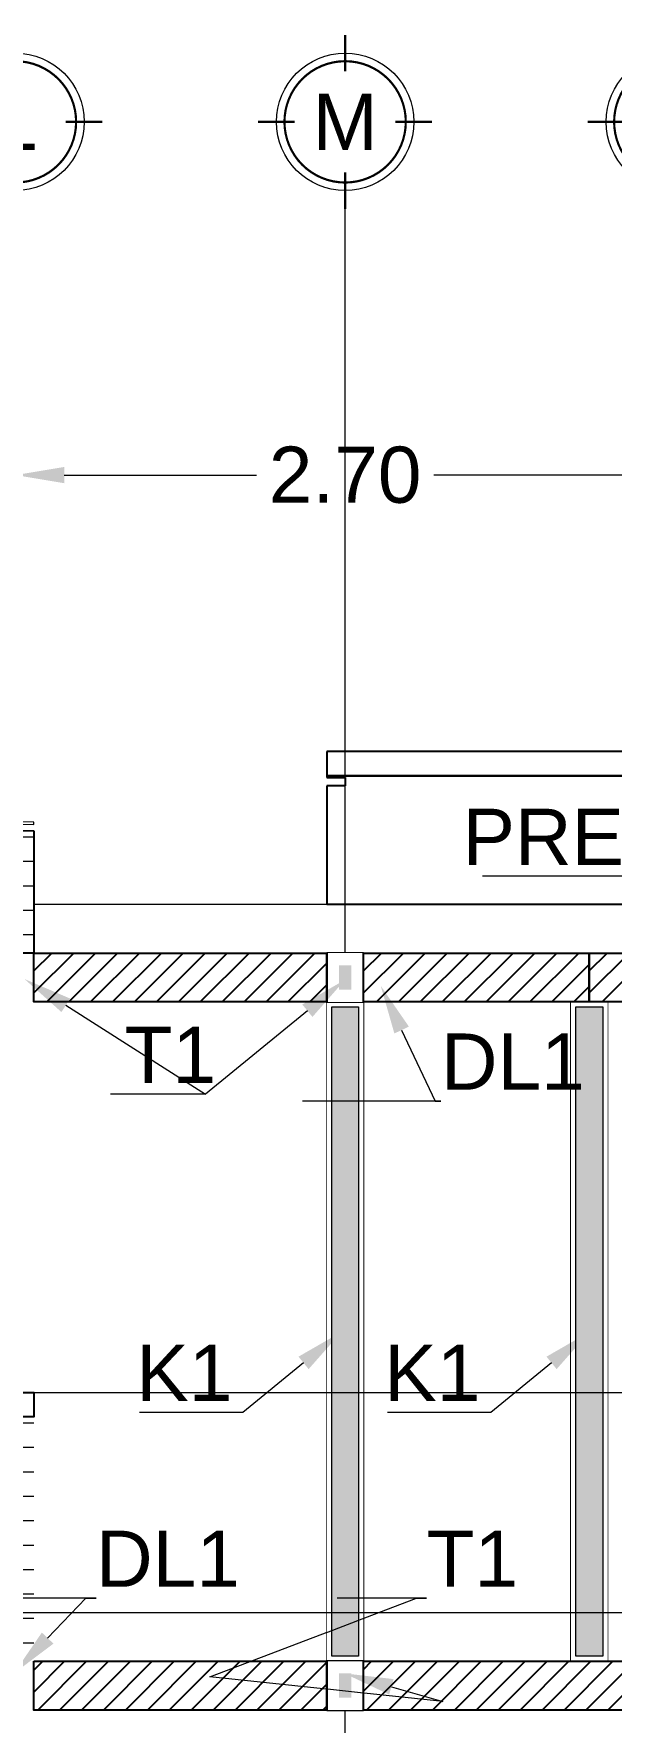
# Model space of a CAD drawing. Header units: metres. Extents: x 14 to 161, y 5 to 309.
# Drawn here: x 123.45 to 125.81, y 77.07 to 83.99 of the extents above; entities that cross this region are included whole.
import ezdxf
from ezdxf import colors
from ezdxf.entities.mleader import LeaderData, LeaderLine
from ezdxf.enums import TextEntityAlignment as Align
from ezdxf.math import Vec2, Vec3

# ---------------------------------------------------------------- set-up
doc = ezdxf.new("R2010")
doc.units = ezdxf.units.M
doc.set_wipeout_variables(frame=1)
doc.header["$PDMODE"] = 35
doc.linetypes.add('CENTRO2', pattern=[0.8999999999999999, 0.6, -0.1, 0.1, -0.1])
doc.linetypes.add('HIDDEN2', pattern=[4.762499999999999, 3.175, -1.5875])
for name, color, linetype, lineweight in [('A-Acabados arquitectonicos', 254, 'Continuous', 20), ('E-Burbuja eje', 5, 'Continuous', 15), ('E-Castillos', 3, 'Continuous', 5), ('E-Ejes', 1, 'CENTRO2', 9), ('E-Hatch', 1, 'Continuous', 5)]:
    doc.layers.add(name, color=color, linetype=linetype, lineweight=lineweight)
for name, color, linetype in [('E-Cotas', 2, 'Continuous'), ('E-Dala', 3, 'Continuous'), ('E-Trabe', 4, 'Continuous')]:
    doc.layers.add(name, color=color, linetype=linetype)
doc.layers.add('E-Pretil', color=7, linetype='HIDDEN2', true_color=0xd6d6d6)
doc.styles.add('ARIAL', font='arial.ttf')
doc.styles.add('General', font='arial.ttf', dxfattribs={"height": 2.3})
doc.dimstyles.new('Generales', dxfattribs={"dimscale": 0, "dimtxt": 2.3, "dimasz": 2, "dimexe": 1.25, "dimexo": 0.625, "dimtad": 0, "dimtih": 1, "dimtoh": 1, "dimzin": 1, "dimdsep": 46, "dimtxsty": 'General', "dimcen": 2, "dimclrd": 2, "dimclre": 2, "dimclrt": 3, "dimadec": 0, "dimazin": 0, "dimtfac": 1, "dimtmove": 0, "dimatfit": 3, "dimfxl": 1, "dimlwd": 13, "dimlwe": 13, "dimarcsym": 0})
pattern_1 = [(45, (0, 0), (-0.04490128060534577, 0.04490128060534577), [])]
pattern_2 = [(0, (0, 0), (0, 0.1), [0.48, -0.06, 0.12, -0.06])]

# ---------------------------------------------------------------- blocks, each defined once
blk = doc.blocks.new('k-burb-colmn')
at = {"const_width": 0.00024}
for points in [[(0, 0.0054999999999996), (0, 0.0095)], [(0, 0.0054999999999996), (0, 0.0095)], [(-0.0054999999999994, -2e-16), (-0.0094999999999997, -2e-16)], [(-0.0054999999999994, -2e-16), (-0.0094999999999997, -2e-16)], [(0.0054999999999995, -2e-16), (0.0094999999999997, -2e-16)], [(0.0054999999999995, -2e-16), (0.0094999999999997, -2e-16)], [(0, -0.0054999999999996), (0, -0.0094999999999998)], [(0, -0.0054999999999996), (0, -0.0094999999999998)]]:
    blk.add_lwpolyline(points, dxfattribs=at)
blk.add_lwpolyline([(-0.0066250000000001, 0, 1), (0.0066250000000002, 0, 1)], format="xyb", close=True, dxfattribs=at)
blk.add_lwpolyline([(-0.0066250000000001, 0, 1), (0.0066250000000002, 0, 1)], format="xyb", close=True, dxfattribs=at)
at = {"linetype": 'Continuous'}
blk.add_circle((0, 0), 0.0075, dxfattribs=at)
blk.add_circle((0, 0), 0.0075, dxfattribs=at)
at = {"color": 2, "style": 'ARIAL'}
blk.add_attdef('NUM', text='', height=0.023, dxfattribs=at).set_placement((0.001240419271051646, 7.585550968140786e-05), align=Align.MIDDLE_CENTER)
blk = doc.blocks.new('*U948')
at = {"layer": 'E-Castillos'}
blk.add_lwpolyline([(-0.07509993571125051, -2.625000000000028), (-0.07509993571125051, 0.07499999999998863), (0.07490006428872675, 0.07499999999998863), (0.07490006428872675, -2.625000000000028), (-0.07509993571125051, -2.625000000000028)], dxfattribs=at)
blk.add_wipeout([(-0.07509993571125051, -2.625000000000028), (0.07490006428872675, -2.625000000000028), (0.07490006428872675, 0.07499999999998774), (-0.07509993571125051, 0.07499999999998774)])
at = {"layer": 'E-Hatch'}
h = blk.add_hatch(color=1, dxfattribs=at)
h.dxf.hatch_style = 1
h.paths.add_polyline_path([(-0.05509993571125051, -2.605000000000028), (-0.05509993571125051, 0.05499999999998864), (0.05490006428872676, 0.05499999999998863), (0.05490006428872676, -2.605000000000028)])
at = {"layer": 'E-Castillos'}
blk.add_lwpolyline([(-0.05509993571125051, -2.605000000000028), (-0.05509993571125051, 0.05499999999998864), (0.05490006428872676, 0.05499999999998863), (0.05490006428872676, -2.605000000000028)], close=True, dxfattribs=at)
blk = doc.blocks.new('*U824')
for points in [[(-0.1999999999999993, -0.07500000000000373), (0, -0.07500000000000373), (0, 0.07500000000000195), (-0.1999999999999993, 0.07500000000000195)], [(-0.1499999999999944, -0.02500000000000593), (-0.05000000000000493, -0.02500000000000593), (-0.05000000000000493, 0.02500000000000415), (-0.1499999999999944, 0.02500000000000415)]]:
    blk.add_lwpolyline(points, close=True)
blk.add_wipeout([(-0.1999999999999993, -0.07500000000000384), (-2.7755575615628914e-17, -0.07500000000000384), (-2.7755575615628914e-17, 0.07500000000000268), (-0.1999999999999993, 0.07500000000000268)])
at = {"linetype": 'ByBlock'}
h = blk.add_hatch(color=256, dxfattribs=at)
h.dxf.hatch_style = 1
h.paths.add_polyline_path([(-0.1499999999999944, 0.02500000000000415), (-0.1499999999999944, -0.02500000000000593), (-0.05000000000000496, -0.02500000000000593), (-0.05000000000000496, 0.02500000000000415)])
blk.add_line((-0.1999999999999993, 0.07500000000000284), (0, 0.07500000000000284))
blk = doc.blocks.new('*D969')
at = {"layer": 'Defpoints', "color": 0, "ltscale": 0.5, "transparency": 16777216}
for p in [(126.0713769425706, 82.18149732518032), (123.3713769425706, 81.42428206499594), (126.0713769425706, 81.42428206499594)]:
    blk.add_point(p, dxfattribs=at)
at = {"layer": 'E-Cotas', "color": 2, "linetype": 'Continuous', "lineweight": 13, "ltscale": 0.5, "transparency": 16777216}
for p, q in [((123.3713769425706, 81.48678206499594), (123.3713769425706, 82.30649732518032)), ((126.0713769425706, 81.48678206499594), (126.0713769425706, 82.30649732518032)), ((123.5713769425706, 82.18149732518032), (124.3585904487098, 82.18149732518032)), ((125.8713769425706, 82.18149732518032), (125.0841634364315, 82.18149732518032))]:
    blk.add_line(p, q, dxfattribs=at)
at = {"layer": 'E-Cotas', "color": 2, "ltscale": 0.5, "transparency": 16777216}
for points in [[(123.5713769425706, 82.21483065851365), (123.5713769425706, 82.14816399184699), (123.3713769425706, 82.18149732518032)], [(125.8713769425706, 82.21483065851365), (125.8713769425706, 82.14816399184699), (126.0713769425706, 82.18149732518032)]]:
    blk.add_solid(points, dxfattribs=at)
at = {"layer": 'E-Cotas', "color": 3, "ltscale": 0.5, "transparency": 16777216, "insert": (124.7213769425706, 82.18149732518032), "char_height": 0.23, "attachment_point": 5, "style": 'General'}
blk.add_mtext('2.70', dxfattribs=at)

msp = doc.modelspace()

# ---------------------------------------------------------------- hatches: boundary and pattern name
at = {"layer": 'E-Hatch', "ltscale": 0.5}
h = msp.add_hatch(dxfattribs=at)
h.set_pattern_fill('ACAD_ISO08W100', color=1, scale=0.02)
h.set_pattern_definition(pattern_2)
h.paths.add_polyline_path([(123.446376942571, 80.72430136407453), (123.2963769425708, 80.7274891013494), (123.2963769425708, 80.22430136407455), (123.4463769425709, 80.22430136407455)])
h = msp.add_hatch(dxfattribs=at)
h.set_pattern_fill('ACAD_ISO08W100', color=1, scale=0.02)
h.set_pattern_definition(pattern_2)
h.paths.add_polyline_path([(123.4463769425706, 78.32430136407456), (123.2963769425706, 78.32430136407456), (123.2963769425709, 77.32430123324579), (123.4463769425708, 77.32430123324579), (123.4463769425708, 77.3243013640745)])

# ---------------------------------------------------------------- linework, layer by layer
at = {"layer": 'A-Acabados arquitectonicos', "ltscale": 100}
for points in [[(123.4469159837106, 80.76029321284771), (122.1483135373084, 80.7879323966474), (122.1481220265565, 80.77893443445413), (123.4467244729587, 80.75129525065442)], [(123.4463769425709, 80.42430136407455), (126.5963769425708, 80.42430136407455), (126.5963769425708, 80.22430136407455), (123.4463769425709, 80.22430136407455)]]:
    msp.add_lwpolyline(points, close=True, dxfattribs=at)
at = {"layer": 'E-Dala', "ltscale": 0.5}
msp.add_lwpolyline([(123.2963769425708, 78.42430136407455), (123.4463769425708, 78.42430136407455), (123.4463769425708, 78.32430136407456), (123.2963769425708, 78.32430136407456), (123.2963769425708, 78.42430136407455)], dxfattribs=at)
at = {"layer": 'E-Ejes', "ltscale": 20}
msp.add_lwpolyline([(124.7213769425707, 71.66684341078565), (124.7213769425707, 83.27178936999996)], dxfattribs=at)
at = {"layer": 'E-Pretil', "ltscale": 100}
for points in [[(124.6463769425708, 80.94930136407453), (126.5963769425708, 80.94930136407453), (126.5963769425708, 81.04930136407454), (124.6463769425708, 81.04930136407454)], [(124.6463769425708, 80.90945923837887), (124.6463769425708, 80.42430136407455), (126.5963769425708, 80.42430136407455), (126.5963769425708, 80.94930136407453), (124.6463769425708, 80.94930136407453), (124.6463769425708, 80.94337697813005), (124.7213769425708, 80.94337697813005), (124.7213769425711, 80.90945923837887)], [(123.4463769425709, 80.22430136407455), (123.2963769425708, 80.22430136407455), (123.2963769425708, 80.7274891013494), (123.446376942571, 80.72430136407453)]]:
    msp.add_lwpolyline(points, close=True, dxfattribs=at)

# ---------------------------------------------------------------- block references
at = {"layer": 'E-Burbuja eje', "linetype": 'ByBlock'}
ref = msp.add_blockref('k-burb-colmn', (123.3713769425706, 83.62803936999995), dxfattribs=dict(at, xscale=37.49999999999999, yscale=37.49999999999999, zscale=37.49999999999999))
ref.add_attrib('NUM', 'L', dxfattribs={"layer": '0', "color": 2, "height": 0.23, "style": 'ARIAL'}).set_placement((123.3713769425706, 83.62803936999995), align=Align.MIDDLE_CENTER)
ref = msp.add_blockref('k-burb-colmn', (124.7213769425707, 83.62803936999995), dxfattribs=dict(at, xscale=37.49999999999999, yscale=37.49999999999999, zscale=37.49999999999999))
ref.add_attrib('NUM', 'M', dxfattribs={"layer": '0', "color": 2, "height": 0.23, "style": 'ARIAL'}).set_placement((124.7213769425707, 83.62803936999995), align=Align.MIDDLE_CENTER)
ref = msp.add_blockref('k-burb-colmn', (126.0713769425706, 83.62803936999995), dxfattribs=dict(at, xscale=37.49999999999999, yscale=37.49999999999999, zscale=37.49999999999999))
ref.add_attrib('NUM', 'N', dxfattribs={"layer": '0', "color": 2, "height": 0.23, "style": 'ARIAL'}).set_placement((126.0713769425706, 83.62803936999995), align=Align.MIDDLE_CENTER)
at = {"layer": 'E-Castillos', "ltscale": 0.5}
msp.add_blockref('*U948', (125.7213769425707, 79.94930136407454), dxfattribs=at)

# ---------------------------------------------------------------- dimensions: what is measured, and where the dimension line sits
at = {"layer": 'E-Cotas', "ltscale": 0.5}
dim = msp.add_linear_dim(base=(126.0713769425706, 82.18149732518032), p1=(123.3713769425706, 81.42428206499594), p2=(126.0713769425706, 81.42428206499594), dimstyle='Generales', dxfattribs=at)
dim.commit()
dim.dimension.update_dxf_attribs({"geometry": '*D969', "text_midpoint": (124.7213769425706, 82.18149732518032)})

# ---------------------------------------------------------------- leaders
ml = msp.add_multileader_mtext('Standard', dxfattribs=at)
ml.set_content('PRETIL', color=3, style='General')
ml.set_leader_properties(color=2, linetype='Continuous', lineweight=15)
ml.build(insert=Vec2(0, 0))
ml.multileader.update_dxf_attribs({"text_left_attachment_type": 5, "text_right_attachment_type": 5, "dogleg_length": 3, "arrow_head_size": 0.2, "scale": 0.1})
ctx = ml.context
ctx.base_point, ctx.scale, ctx.char_height, ctx.arrow_head_size, ctx.landing_gap_size, ctx.plane_origin = Vec3(125.2387537508776, 80.53911404086605), 0.1, 0.23, 0.2, 0, Vec3(126.6962770068595, 80.82454036712)
ctx.left_attachment, ctx.right_attachment, ctx.text_align_type = 5, 5, 2
notes = []
notes.append((ctx, [(0, (1, 1, 0), (126.3776805547528, 80.53911404086605), (-1, 0), 0.05027059650820154, [(0, [(126.6962770068595, 80.82454036712)], 0, [])])]))
ctx.mtext.insert, ctx.mtext.alignment, ctx.mtext.flow_direction = Vec3(126.3274099582446, 80.81511404086605), 3, 5
ml = msp.add_multileader_mtext('Standard', dxfattribs=at)
ml.set_content('DL1', color=3, style='General')
ml.set_leader_properties(color=2, linetype='Continuous', lineweight=15)
ml.build(insert=Vec2(0, 0))
ml.multileader.update_dxf_attribs({"text_left_attachment_type": 5, "text_right_attachment_type": 5, "dogleg_length": 3, "arrow_head_size": 0.2, "scale": 0.1})
ctx = ml.context
ctx.base_point, ctx.scale, ctx.char_height, ctx.arrow_head_size, ctx.landing_gap_size, ctx.plane_origin = Vec3(123.7012890843775, 77.58197237734817), 0.1, 0.23, 0.2, 0, Vec3(123.3649595538337, 77.2743012332458)
ctx.left_attachment, ctx.right_attachment = 5, 5
notes.append((ctx, [(0, (1, 1, 0), (123.6594809440662, 77.58197237734817), (1, 0), 0.04180814031133484, [(0, [(123.3649595538337, 77.2743012332458)], 0, [])])]))
ctx.mtext.insert, ctx.mtext.flow_direction = Vec3(123.7012890843775, 77.85891371431951), 5
for ctx, leaders in notes:
    for number, flags, end, landing, length, lines in leaders:
        leader = LeaderData()
        leader.index, (leader.has_last_leader_line, leader.has_dogleg_vector, leader.attachment_direction) = number, flags
        leader.last_leader_point, leader.dogleg_vector, leader.dogleg_length = Vec3(end), Vec3(landing), length
        for number, points, colour, breaks in lines:
            line = LeaderLine()
            line.index, line.vertices, line.color, line.breaks = number, Vec3.list(points), colors.encode_raw_color(colour), breaks
            leader.lines.append(line)
        ctx.leaders.append(leader)

# ---------------------------------------------------------------- next in the draw order: hatches: boundary and pattern name
at = {"layer": 'E-Trabe', "ltscale": 0.5}
h = msp.add_hatch(dxfattribs=at)
h.set_pattern_fill('ANSI31', color=4, scale=0.02)
h.set_pattern_definition([(45, (10.12490006428851, 2.899999999999778), (-0.04490128060534577, 0.04490128060534577), [])])
h.paths.add_polyline_path([(126.5963769425704, 80.22430136407432), (125.7213769425704, 80.22430136407434), (125.7213769425704, 80.02430136407436), (126.5963769425704, 80.02430136407435)])

# ---------------------------------------------------------------- next in the draw order: linework, layer by layer
msp.add_lwpolyline([(125.7212770068593, 80.22430136407434), (126.5963769425704, 80.22430136407432), (126.5963769425704, 80.02430136407435), (125.7212770068593, 80.02430136407436)], close=True, dxfattribs=at)

# ---------------------------------------------------------------- next in the draw order: block references
at = {"layer": 'E-Castillos', "ltscale": 0.5}
msp.add_blockref('*U948', (124.7213769425707, 79.94930136407454), dxfattribs=at)

# ---------------------------------------------------------------- next in the draw order: leaders
at = {"layer": 'E-Cotas', "ltscale": 0.5}
ml = msp.add_multileader_mtext('Standard', dxfattribs=at)
ml.set_content('K1', color=3, style='General')
ml.set_leader_properties(color=2, linetype='Continuous', lineweight=15)
ml.build(insert=Vec2(0, 0))
ml.multileader.update_dxf_attribs({"text_left_attachment_type": 5, "text_right_attachment_type": 5, "dogleg_length": 3, "arrow_head_size": 0.2, "scale": 0.1})
ctx = ml.context
ctx.base_point, ctx.scale, ctx.char_height, ctx.arrow_head_size, ctx.landing_gap_size, ctx.plane_origin = Vec3(124.9645561186003, 78.34314182213723), 0.1, 0.23, 0.2, 0, Vec3(126.1912097868994, 78.67237108270021)
ctx.left_attachment, ctx.right_attachment, ctx.text_align_type = 5, 5, 2
notes = []
notes.append((ctx, [(0, (1, 1, 0), (125.3184642253702, 78.34314182213723), (-1, 0), 0.04342379571945121, [(0, [(125.7216836481289, 78.67237108270018)], 0, [])])]))
ctx.mtext.insert, ctx.mtext.alignment, ctx.mtext.flow_direction = Vec3(125.2750404296508, 78.62008315910857), 3, 5
for ctx, leaders in notes:
    for number, flags, end, landing, length, lines in leaders:
        leader = LeaderData()
        leader.index, (leader.has_last_leader_line, leader.has_dogleg_vector, leader.attachment_direction) = number, flags
        leader.last_leader_point, leader.dogleg_vector, leader.dogleg_length = Vec3(end), Vec3(landing), length
        for number, points, colour, breaks in lines:
            line = LeaderLine()
            line.index, line.vertices, line.color, line.breaks = number, Vec3.list(points), colors.encode_raw_color(colour), breaks
            leader.lines.append(line)
        ctx.leaders.append(leader)

# ---------------------------------------------------------------- next in the draw order: linework, layer by layer
at = {"layer": 'A-Acabados arquitectonicos', "ltscale": 0.5}
msp.add_line((110.9113769425705, 77.52430136407455), (130.2963769425705, 77.52430136406946), dxfattribs=at)
at = {"layer": 'E-Ejes', "ltscale": 20}
msp.add_line((123.4463769425709, 78.42430136407455), (131.8113307807557, 78.42430136407455), dxfattribs=at)

# ---------------------------------------------------------------- next in the draw order: block references
at = {"layer": 'E-Trabe', "ltscale": 0.5, "rotation": 90}
for p in [(124.7213769425707, 80.22430136407455), (124.7212770068595, 77.3243013640745)]:
    msp.add_blockref('*U824', p, dxfattribs=at)

# ---------------------------------------------------------------- next in the draw order: leaders
at = {"layer": 'E-Cotas', "ltscale": 0.5}
ml = msp.add_multileader_mtext('Standard', dxfattribs=at)
ml.set_content('K1', color=3, style='General')
ml.set_leader_properties(color=2, linetype='Continuous', lineweight=15)
ml.build(insert=Vec2(0, 0))
ml.multileader.update_dxf_attribs({"text_left_attachment_type": 5, "text_right_attachment_type": 5, "dogleg_length": 3, "arrow_head_size": 0.2, "scale": 0.1})
ctx = ml.context
ctx.base_point, ctx.scale, ctx.char_height, ctx.arrow_head_size, ctx.landing_gap_size, ctx.plane_origin = Vec3(123.9489882343792, 78.34314182213723), 0.1, 0.23, 0.2, 0, Vec3(125.1756419026783, 78.67237108270021)
ctx.left_attachment, ctx.right_attachment, ctx.text_align_type = 5, 5, 2
notes = []
notes.append((ctx, [(0, (1, 1, 0), (124.3028963411491, 78.34314182213723), (-1, 0), 0.04342379571945121, [(0, [(124.7061157639077, 78.67237108270018)], 0, [])])]))
ctx.mtext.insert, ctx.mtext.alignment, ctx.mtext.flow_direction = Vec3(124.2594725454297, 78.62008315910857), 3, 5
for ctx, leaders in notes:
    for number, flags, end, landing, length, lines in leaders:
        leader = LeaderData()
        leader.index, (leader.has_last_leader_line, leader.has_dogleg_vector, leader.attachment_direction) = number, flags
        leader.last_leader_point, leader.dogleg_vector, leader.dogleg_length = Vec3(end), Vec3(landing), length
        for number, points, colour, breaks in lines:
            line = LeaderLine()
            line.index, line.vertices, line.color, line.breaks = number, Vec3.list(points), colors.encode_raw_color(colour), breaks
            leader.lines.append(line)
        ctx.leaders.append(leader)

# ---------------------------------------------------------------- next in the draw order: hatches: boundary and pattern name
at = {"layer": 'E-Dala', "ltscale": 0.5}
h = msp.add_hatch(dxfattribs=at)
h.set_pattern_fill('ANSI31', color=256, scale=0.02)
h.set_pattern_definition([(45, (9.199999999999832, 2.899999999999736), (-0.04490128060534577, 0.04490128060534577), [])])
h.paths.add_polyline_path([(125.7212770068593, 80.22430136407455), (124.7964768782818, 80.2243013640743), (124.7964768782818, 80.02430136407432), (125.7212770068593, 80.02430136407457)])
at = {"layer": 'E-Trabe', "ltscale": 0.5}
h = msp.add_hatch(dxfattribs=at)
h.set_pattern_fill('ANSI31', color=4, scale=0.02)
h.set_pattern_definition([(45, (7.850000000000023, 2.899999999999963), (-0.04490128060534577, 0.04490128060534577), [])])
h.paths.add_polyline_path([(124.6463769425709, 80.22430136407452), (123.446476878282, 80.22430136407452), (123.446476878282, 80.02430136407455), (124.6463769425709, 80.02430136407455)])
h = msp.add_hatch(dxfattribs=at)
h.set_pattern_fill('ANSI31', color=4, scale=0.02)
h.set_pattern_definition(pattern_1)
h.paths.add_polyline_path([(124.6462770068594, 77.3243013640745), (123.4463769425708, 77.3243013640745), (123.4463769425708, 77.1243013640745), (124.6462770068594, 77.1243013640745)])
h = msp.add_hatch(dxfattribs=at)
h.set_pattern_fill('ANSI31', color=4, scale=0.02)
h.set_pattern_definition(pattern_1)
h.paths.add_polyline_path([(125.9963769425706, 77.3243013640745), (124.7962770068595, 77.3243013640745), (124.7962770068595, 77.1243013640745), (125.9963769425706, 77.1243013640745)])

# ---------------------------------------------------------------- next in the draw order: linework, layer by layer
at = {"layer": 'E-Dala', "ltscale": 0.5}
msp.add_lwpolyline([(124.7963769425707, 80.2243013640743), (125.7212770068593, 80.22430136407455), (125.7212770068593, 80.02430136407457), (124.7963769425707, 80.02430136407432)], close=True, dxfattribs=at)
at = {"layer": 'E-Trabe', "ltscale": 0.5}
for points in [[(123.4463769425709, 80.22430136407452), (124.6463769425709, 80.22430136407452), (124.6463769425709, 80.02430136407455), (123.4463769425709, 80.02430136407455)], [(123.4463769425708, 77.3243013640745), (124.6462770068594, 77.3243013640745), (124.6462770068594, 77.1243013640745), (123.4463769425708, 77.1243013640745)], [(124.7962770068595, 77.3243013640745), (126.5963769425706, 77.3243013640745), (126.5963769425706, 77.1243013640745), (124.7962770068595, 77.1243013640745)]]:
    msp.add_lwpolyline(points, close=True, dxfattribs=at)

# ---------------------------------------------------------------- next in the draw order: leaders
at = {"layer": 'E-Cotas', "ltscale": 0.5}
ml = msp.add_multileader_mtext('Standard', dxfattribs=at)
ml.set_content('T1', color=3, style='General')
ml.set_leader_properties(color=2, linetype='Continuous', lineweight=15)
ml.build(insert=Vec2(0, 0))
ml.multileader.update_dxf_attribs({"text_left_attachment_type": 5, "text_right_attachment_type": 5, "dogleg_length": 3, "arrow_head_size": 0.2, "scale": 0.1})
ctx = ml.context
ctx.base_point, ctx.scale, ctx.char_height, ctx.arrow_head_size, ctx.landing_gap_size, ctx.plane_origin = Vec3(123.8176818746149, 79.64578067132061), 0.1, 0.23, 0.2, 0, Vec3(123.4087543411434, 80.11764637459717)
ctx.left_attachment, ctx.right_attachment = 5, 5
notes = []
notes.append((ctx, [(1, (1, 1, 0), (124.1492266083232, 79.64578067132061), (-1, 0), 0.02309998609576103, [(0, [(123.4087543411434, 80.11764637459717)], 0, []), (1, [(124.7213769425707, 80.11496221490393)], 0, [])])]))
ctx.mtext.insert, ctx.mtext.flow_direction = Vec3(123.8176818746149, 79.92272200829196), 5
ml = msp.add_multileader_mtext('Standard', dxfattribs=at)
ml.set_content('DL1', color=3, style='General')
ml.set_leader_properties(color=2, linetype='Continuous', lineweight=15)
ml.build(insert=Vec2(0, 0))
ml.multileader.update_dxf_attribs({"text_left_attachment_type": 5, "text_right_attachment_type": 5, "dogleg_length": 3, "arrow_head_size": 0.2, "scale": 0.1})
ctx = ml.context
ctx.base_point, ctx.scale, ctx.char_height, ctx.arrow_head_size, ctx.landing_gap_size, ctx.plane_origin = Vec3(125.1134695157116, 79.61786253116725), 0.1, 0.23, 0.2, 0, Vec3(124.8673636924364, 80.08972823444381)
ctx.left_attachment, ctx.right_attachment = 5, 5
notes.append((ctx, [(0, (1, 1, 0), (125.0903695296158, 79.61786253116725), (1, 0), 0.02309998609576103, [(0, [(124.8673636924364, 80.08972823444381)], 0, [])])]))
ctx.mtext.insert, ctx.mtext.flow_direction = Vec3(125.1134695157116, 79.8948038681386), 5
ml = msp.add_multileader_mtext('Standard', dxfattribs=at)
ml.set_content('T1', color=3, style='General')
ml.set_leader_properties(color=2, linetype='Continuous', lineweight=15)
ml.build(insert=Vec2(0, 0))
ml.multileader.update_dxf_attribs({"text_left_attachment_type": 5, "text_right_attachment_type": 5, "dogleg_length": 3, "arrow_head_size": 0.2, "scale": 0.1})
ctx = ml.context
ctx.base_point, ctx.scale, ctx.char_height, ctx.arrow_head_size, ctx.landing_gap_size, ctx.plane_origin = Vec3(125.0547991392118, 77.58197250817688), 0.1, 0.23, 0.2, 0, Vec3(124.718469608668, 77.2743013640745)
ctx.left_attachment, ctx.right_attachment = 5, 5
notes.append((ctx, [(0, (1, 1, 0), (125.0129909989004, 77.58197250817688), (1, 0), 0.04180814031133484, [(2, [(124.718469608668, 77.2743013640745), (125.1208998761358, 77.15934648683321), (124.1675135425676, 77.25997389683516)], 0, [])])]))
ctx.mtext.insert, ctx.mtext.flow_direction = Vec3(125.0547991392118, 77.85891384514822), 5
for ctx, leaders in notes:
    for number, flags, end, landing, length, lines in leaders:
        leader = LeaderData()
        leader.index, (leader.has_last_leader_line, leader.has_dogleg_vector, leader.attachment_direction) = number, flags
        leader.last_leader_point, leader.dogleg_vector, leader.dogleg_length = Vec3(end), Vec3(landing), length
        for number, points, colour, breaks in lines:
            line = LeaderLine()
            line.index, line.vertices, line.color, line.breaks = number, Vec3.list(points), colors.encode_raw_color(colour), breaks
            leader.lines.append(line)
        ctx.leaders.append(leader)

doc.saveas('drawing.dxf')
